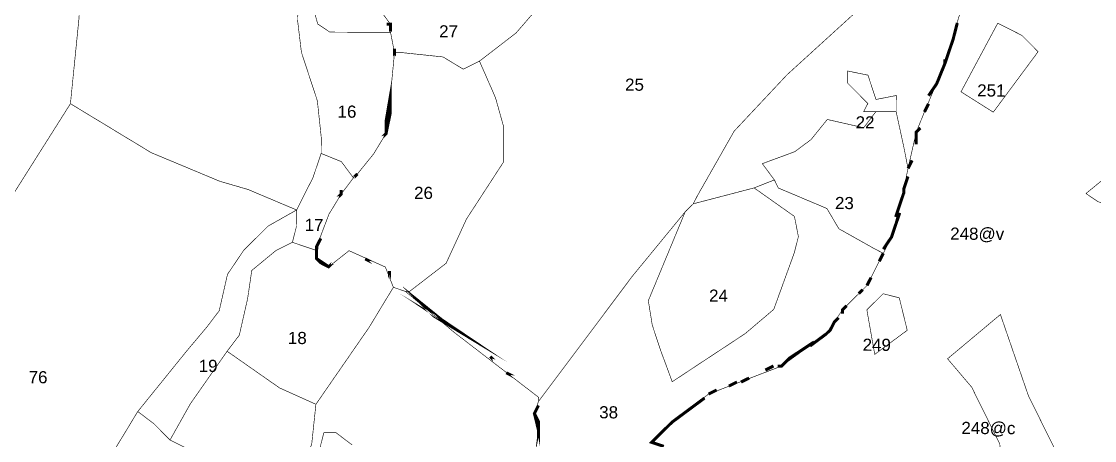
# Model space of a CAD drawing. Header units: metres. Extents: x 318080 to 326887, y 1838772 to 1852662.
# Drawn here: x 324744 to 325813, y 1840390 to 1840808 of the extents above; entities that cross this region are included whole.
import ezdxf

# ---------------------------------------------------------------- set-up
doc = ezdxf.new("R2010")
doc.units = ezdxf.units.M
doc.header["$MEASUREMENT"] = 0
for name, color, linetype in [('SURVEY NO.', 7, 'Continuous'), ('SURVEY PLOT BOUNDARY', 35, 'Continuous'), ('VILLAGE BOUNDARY', 212, 'Continuous')]:
    doc.layers.add(name, color=color, linetype=linetype)
doc.styles.add('PDF Arial', font='arial.ttf')

# ---------------------------------------------------------------- blocks, each defined once
blk = doc.blocks.new('22')
at = {"layer": 'SURVEY PLOT BOUNDARY', "lineweight": 18, "const_width": 0.6051104017541854}
for points in [[(325684.6430969267, 1840834.819380814), (325664.1443269352, 1840766.332375121), (325643.7426656933, 1840718.017163271), (325635.5781000382, 1840697.884206858), (325627.3359310208, 1840661.613730924), (325623.3992697013, 1840681.805027728), (325615.5066085453, 1840718.153094077), (325615.5842955451, 1840734.290529153), (325595.3962735526, 1840730.353263759), (325587.4454311889, 1840754.598253398), (325567.2962526963, 1840758.729705543), (325567.2379874465, 1840746.626629236), (325579.2808655337, 1840734.465296986), (325587.3094789393, 1840726.357742017), (325583.2368649656, 1840718.308443397), (325595.3380083028, 1840718.250187453), (325583.1591779659, 1840702.171008322), (325546.8945914545, 1840710.414493693), (325530.6625688939, 1840690.320374711), (325514.4693898331, 1840678.294973267), (325482.1413805991, 1840666.347162239), (325494.1649209785, 1840650.151470815), (325473.9574772361, 1840642.179846653), (325413.3739895086, 1840626.333691704), (325417.4465194402, 1840634.382990728), (325454.0607818973, 1840698.758046833), (325506.7710302187, 1840754.9866269), (325608.0607316801, 1840847.291411704)], [(325018.9434207148, 1840809.782950418), (325022.8217331469, 1840777.488661754), (325038.7235859585, 1840728.998681667), (325042.5824766407, 1840692.670034235), (325042.504789641, 1840676.53259916), (325034.3208018313, 1840652.365199936), (325018.030598063, 1840620.168004244), (324969.7230494221, 1840640.57282227), (324941.525835774, 1840648.777470614), (324873.088530795, 1840677.348183594), (324792.647190824, 1840726.148862321), (324801.1225044783, 1840810.831559034)], [(324707.6732372883, 1841509.241842073), (324760.1115811105, 1841508.989399377), (324816.7389857685, 1841540.992492361), (324828.5683082439, 1841484.453129207), (324824.4180072705, 1841460.266395513), (324820.0347293399, 1841387.667356188), (324835.9559198593, 1841343.211735275), (324855.755506853, 1841266.461825293), (324851.6829769215, 1841258.412526269), (324831.1453630254, 1841181.856718995), (324810.4912190344, 1841081.094843152), (324810.3164232849, 1841044.785614233), (324817.9566012871, 1840955.990799847), (324825.9657929427, 1840943.84888611), (324833.8972135564, 1840915.569537702), (324825.7327319434, 1840895.436580885), (324805.505866451, 1840883.430597954), (324801.1225044783, 1840810.831559034), (324792.647190824, 1840726.148862321), (324711.3512934512, 1840597.437671181)], [(325608.0607316801, 1840847.291411704), (325506.7710302187, 1840754.9866269), (325454.0607818973, 1840698.758046833), (325417.4465194402, 1840634.382990728), (325413.3739895086, 1840626.333691704), (325405.2676891033, 1840618.303811597), (325352.518597282, 1840554.006513993), (325259.1408946844, 1840429.388022012), (325259.1603164343, 1840433.42238078), (325174.7629770315, 1840498.379913096), (325126.5525371403, 1840538.956524965), (325130.5863076141, 1840538.937106047), (325167.025689875, 1840567.002849595), (325187.4079293669, 1840611.283702676), (325223.9833479195, 1840667.589957201), (325224.1581440736, 1840703.899270162), (325216.2266394177, 1840732.178618975), (325200.2666053984, 1840768.565522351), (325236.7059876593, 1840796.631265899), (325261.0442265832, 1840824.755265392)], [(325783.2137525873, 1840362.313769908), (325747.2599144795, 1840435.107079621), (325719.4122923303, 1840515.930185803), (325666.7603092587, 1840471.804682042), (325690.8266436834, 1840443.447658771), (325718.7907959276, 1840386.83062116)], [(325371.8909053724, 1840388.500627056), (325392.1566147693, 1840408.575411566), (325428.5959970301, 1840436.641155115), (325501.3388933446, 1840464.532130425), (325545.865238303, 1840496.593394906), (325553.9908764162, 1840508.657634186), (325562.1165985714, 1840520.721873061), (325586.4354997874, 1840544.811513381), (325602.7257035557, 1840577.008709073), (325610.8708474609, 1840593.107306717), (325623.2050517973, 1840641.461355998), (325627.3359310208, 1840661.613730924), (325635.5781000382, 1840697.884206858), (325643.7426656933, 1840718.017163271), (325664.1443269352, 1840766.332375121), (325684.6430969267, 1840834.819380814)], [(325254.815881599, 1840368.891974951), (325259.0049424348, 1840401.14751063), (325255.0489430029, 1840417.304364219), (325259.1408946844, 1840429.388022012), (325352.518597282, 1840554.006513993), (325405.2676891033, 1840618.303811597), (325368.5368965511, 1840529.722686922), (325372.4541365253, 1840505.497115392), (325380.4049788889, 1840481.252125753), (325392.3508322687, 1840448.918999254), (325465.1908373327, 1840496.981768408), (325493.5434249804, 1840521.051990214), (325513.98384568, 1840577.435920006), (325518.0953031536, 1840593.553936163), (325514.1586414295, 1840613.745148925), (325473.9574772361, 1840642.179846653), (325494.1649209785, 1840650.151470815), (325498.1597639103, 1840642.063334764), (325546.4673125512, 1840621.658516738), (325558.4713471386, 1840601.42846695), (325594.6776684002, 1840581.081905273), (325602.7257035557, 1840577.008709073), (325586.4354997874, 1840544.811513381), (325562.1165985714, 1840520.721873061), (325553.9908764162, 1840508.657634186), (325545.865238303, 1840496.593394906), (325501.3388933446, 1840464.532130425), (325428.5959970301, 1840436.641155115), (325392.1566147693, 1840408.575411566), (325371.8909053724, 1840388.500627056)], [(325073.3761664157, 1840385.903250405), (325057.2996023013, 1840398.084085211), (325045.1983749221, 1840398.14234156), (325041.0870010861, 1840382.024240956)], [(325033.0389659306, 1840386.097437156), (325037.2669543084, 1840426.421689968), (325090.0743113795, 1840502.822063879), (325114.4708155531, 1840543.049139678), (325126.5525371403, 1840538.956524965), (325174.7629770315, 1840498.379913096), (325259.1603164343, 1840433.42238078), (325259.1408946844, 1840429.388022012), (325255.0489430029, 1840417.304364219), (325259.0049424348, 1840401.14751063), (325254.815881599, 1840368.891974951)], [(325041.0870010861, 1840382.024240956), (325045.1983749221, 1840398.14234156), (325057.2996023013, 1840398.084085211), (325073.3761664157, 1840385.903250405)]]:
    blk.add_lwpolyline(points, dxfattribs=at)
for points in [[(325100.1422089334, 1840918.322263672), (325095.9530644601, 1840886.06681244), (325116.0828212028, 1840877.901001527), (325115.9857124531, 1840857.729207683), (325111.8937607716, 1840845.64554989), (325099.7343521847, 1840833.600729528), (325099.6760869349, 1840821.497653222), (325111.6995432722, 1840805.301962203), (325111.6801215223, 1840801.267603434), (325111.6606997723, 1840797.233244665), (325051.1548990447, 1840797.524524792), (325039.0925992074, 1840805.651498273), (325031.1610945516, 1840833.930847086), (325002.9833026534, 1840846.169854199), (325019.195903464, 1840862.229614411), (325031.4135773008, 1840886.37751108), (325031.4524208007, 1840894.446228617), (325027.5351808265, 1840918.671800148)], [(325208.8777872601, 1840881.48873085), (325245.045349064, 1840853.073451231), (325240.9338915904, 1840836.955435074), (325261.0442265832, 1840824.755265392), (325236.7059876593, 1840796.631265899), (325200.2666053984, 1840768.565522351), (325184.0928480877, 1840760.574479676), (325163.9825130949, 1840772.774649357), (325123.6647343597, 1840777.003194877), (325115.5972774543, 1840777.042032308), (325111.6606997723, 1840797.233244665), (325111.6801215223, 1840801.267603434), (325111.6995432722, 1840805.301962203), (325099.6760869349, 1840821.497653222), (325099.7343521847, 1840833.600729528), (325111.8937607716, 1840845.64554989), (325115.9857124531, 1840857.729207683), (325116.0828212028, 1840877.901001527), (325124.1696998582, 1840881.896522865), (325144.3771436006, 1840889.868147027), (325164.4680568434, 1840873.633618576), (325184.6755005859, 1840881.605242739), (325192.6652704916, 1840865.428970232)], [(325111.6606997723, 1840797.233244665), (325115.5972774543, 1840777.042032308), (325111.3499517732, 1840732.683504365), (325107.14138555, 1840696.393694364), (325094.9431334632, 1840676.280156465), (325078.7111945401, 1840656.185953036), (325074.6580023164, 1840652.171013186), (325062.634545979, 1840668.366704205), (325042.504789641, 1840676.53259916), (325042.5824766407, 1840692.670034235), (325038.7235859585, 1840728.998681667), (325022.8217331469, 1840777.488661754), (325018.9434207148, 1840809.782950418), (325018.9628424647, 1840813.817309186), (325031.1610945516, 1840833.930847086), (325039.0925992074, 1840805.651498273), (325051.1548990447, 1840797.524524792)], [(325712.3159233265, 1840717.687045714), (325680.1432884965, 1840738.014188877), (325716.7768882568, 1840806.423520113), (325740.9209937234, 1840794.203931513), (325756.9781364924, 1840777.988821981)], [(325680.1432884965, 1840738.014188877), (325712.3159233265, 1840717.687045714), (325756.9781364924, 1840777.988821981), (325740.9209937234, 1840794.203931513), (325716.7768882568, 1840806.423520113)], [(325163.9825130949, 1840772.774649357), (325184.0928480877, 1840760.574479676), (325200.2666053984, 1840768.565522351), (325216.2266394177, 1840732.178618975), (325224.1581440736, 1840703.899270162), (325223.9833479195, 1840667.589957201), (325187.4079293669, 1840611.283702676), (325167.025689875, 1840567.002849595), (325130.5863076141, 1840538.937106047), (325126.5525371403, 1840538.956524965), (325114.4708155531, 1840543.049139678), (325106.5004673974, 1840563.259770953), (325070.2747243858, 1840579.571973861), (325050.0284371435, 1840563.531632161), (325037.9661373062, 1840571.658605643), (325038.0049808061, 1840579.727323181), (325038.0244025561, 1840583.76168195), (325050.2809198927, 1840615.978296155), (325062.4791719795, 1840636.091834055), (325074.6580023164, 1840652.171013186), (325078.7111945401, 1840656.185953036), (325094.9431334632, 1840676.280156465), (325107.14138555, 1840696.393694364), (325111.3499517732, 1840732.683504365), (325115.5972774543, 1840777.042032308), (325123.6647343597, 1840777.003194877)], [(325615.5066085453, 1840718.153094077), (325595.3380083028, 1840718.250187453), (325583.2368649656, 1840718.308443397), (325587.3094789393, 1840726.357742017), (325579.2808655337, 1840734.465296986), (325567.2379874465, 1840746.626629236), (325567.2962526963, 1840758.729705543), (325587.4454311889, 1840754.598253398), (325595.3962735526, 1840730.353263759), (325615.5842955451, 1840734.290529153)], [(325018.030598063, 1840620.168004244), (324989.7168539152, 1840604.166499975), (324965.3979526992, 1840580.076859656), (324949.1465924308, 1840555.948381501), (324940.9043397759, 1840519.677990014), (324928.725509439, 1840503.598810883), (324908.4403786968, 1840479.489751646), (324859.7443950571, 1840419.207394296), (324810.9513022631, 1840338.753159061), (324798.869580676, 1840342.845773774), (324774.570185252, 1840322.790491819), (324709.7392878014, 1840262.585809332), (324636.9575479872, 1840226.626116483), (324632.9627050554, 1840234.714252534), (324540.7309697464, 1840348.122927506), (324532.7023563408, 1840356.230482474), (324609.8091092404, 1840452.686222383), (324691.0661627089, 1840573.328611944), (324711.3512934512, 1840597.437671181), (324792.647190824, 1840726.148862321), (324873.088530795, 1840677.348183594), (324941.525835774, 1840648.777470614), (324969.7230494221, 1840640.57282227)], [(325615.5066085453, 1840718.153094077), (325623.3992697013, 1840681.805027728), (325627.3359310208, 1840661.613730924), (325623.2050517973, 1840641.461355998), (325610.8708474609, 1840593.107306717), (325602.7257035557, 1840577.008709073), (325594.6776684002, 1840581.081905273), (325558.4713471386, 1840601.42846695), (325546.4673125512, 1840621.658516738), (325498.1597639103, 1840642.063334764), (325494.1649209785, 1840650.151470815), (325482.1413805991, 1840666.347162239), (325514.4693898331, 1840678.294973267), (325530.6625688939, 1840690.320374711), (325546.8945914545, 1840710.414493693), (325583.1591779659, 1840702.171008322), (325595.3380083028, 1840718.250187453)], [(325074.6580023164, 1840652.171013186), (325062.4791719795, 1840636.091834055), (325050.2809198927, 1840615.978296155), (325038.0244025561, 1840583.76168195), (325038.0049808061, 1840579.727323181), (325013.8414535897, 1840587.912553012), (325017.9529110632, 1840604.030569169), (325018.030598063, 1840620.168004244), (325034.3208018313, 1840652.365199936), (325042.504789641, 1840676.53259916), (325062.634545979, 1840668.366704205)], [(325804.7030322304, 1840636.55315685), (325829.0024276543, 1840656.608438805), (325865.3059417078, 1840656.433670568), (325889.4693848821, 1840648.248441142), (325885.3968549506, 1840640.199142117), (325885.3385897008, 1840628.096065811), (325853.0494243712, 1840624.217056362), (325848.8991233977, 1840600.030322667), (325820.6825720418, 1840604.200611838), (325828.8470536548, 1840624.333568655), (325816.7653320677, 1840628.426183369)], [(325804.7030322304, 1840636.55315685), (325816.7653320677, 1840628.426183369), (325828.8470536548, 1840624.333568655), (325820.6825720418, 1840604.200611838), (325848.8991233977, 1840600.030322667), (325853.0494243712, 1840624.217056362), (325885.3385897008, 1840628.096065811), (325885.3968549506, 1840640.199142117), (325889.4693848821, 1840648.248441142), (325865.3059417078, 1840656.433670568), (325829.0024276543, 1840656.608438805)], [(325405.2676891033, 1840618.303811597), (325413.3739895086, 1840626.333691704), (325473.9574772361, 1840642.179846653), (325514.1586414295, 1840613.745148925), (325518.0953031536, 1840593.553936163), (325513.98384568, 1840577.435920006), (325493.5434249804, 1840521.051990214), (325465.1908373327, 1840496.981768408), (325392.3508322687, 1840448.918999254), (325380.4049788889, 1840481.252125753), (325372.4541365253, 1840505.497115392), (325368.5368965511, 1840529.722686922)], [(325013.8414535897, 1840587.912553012), (324997.667780321, 1840579.921509932), (324973.3683008549, 1840559.866228381), (324969.1986621737, 1840531.645135513), (324960.9564095188, 1840495.374744026), (324948.7775791819, 1840479.295564895), (324912.2215823792, 1840427.023669139), (324891.8781859826, 1840390.811449553), (324875.8210436182, 1840407.026643128), (324859.7443950571, 1840419.207394296), (324908.4403786968, 1840479.489751646), (324928.725509439, 1840503.598810883), (324940.9043397759, 1840519.677990014), (324949.1465924308, 1840555.948381501), (324965.3979526992, 1840580.076859656), (324989.7168539152, 1840604.166499975), (325018.030598063, 1840620.168004244), (325017.9529110632, 1840604.030569169)], [(325038.0049808061, 1840579.727323181), (325037.9661373062, 1840571.658605643), (325050.0284371435, 1840563.531632161), (325070.2747243858, 1840579.571973861), (325106.5004673974, 1840563.259770953), (325114.4708155531, 1840543.049139678), (325090.0743113795, 1840502.822063879), (325037.2669543084, 1840426.421689968), (325001.0411272547, 1840442.733893281), (324948.7775791819, 1840479.295564895), (324960.9564095188, 1840495.374744026), (324969.1986621737, 1840531.645135513), (324973.3683008549, 1840559.866228381), (324997.667780321, 1840579.921509932), (325013.8414535897, 1840587.912553012)], [(325586.3189692877, 1840520.605360768), (325602.5314860563, 1840536.665121386), (325618.6469781172, 1840532.553087755), (325626.5590610232, 1840500.239380174), (325594.1727029017, 1840476.188577286)], [(325586.3189692877, 1840520.605360768), (325594.1727029017, 1840476.188577286), (325626.5590610232, 1840500.239380174), (325618.6469781172, 1840532.553087755), (325602.5314860563, 1840536.665121386)], [(325783.2137525873, 1840362.313769908), (325730.6588782654, 1840338.360059991), (325722.6108431099, 1840342.433256191), (325718.7907959276, 1840386.83062116), (325690.8266436834, 1840443.447658771), (325666.7603092587, 1840471.804682042), (325719.4122923303, 1840515.930185803), (325747.2599144795, 1840435.107079621)], [(325037.2669543084, 1840426.421689968), (325033.0389659306, 1840386.097437156), (325020.8212920938, 1840361.949540488), (325008.7007270068, 1840357.973437664), (324992.4492826962, 1840333.844959913), (324936.1908916917, 1840378.494767578), (324924.0702425625, 1840374.518665158), (324891.8781859826, 1840390.811449553), (324912.2215823792, 1840427.023669139), (324948.7775791819, 1840479.295564895), (325001.0411272547, 1840442.733893281)], [(324891.8781859826, 1840390.811449553), (324924.0702425625, 1840374.518665158), (324895.6206302073, 1840330.276649104), (324903.5132073211, 1840293.928583158), (324887.3589558024, 1840289.971898847), (324879.2138118972, 1840273.873301203), (324875.1024384658, 1840257.755284642), (324858.928681155, 1840249.764241966), (324790.4525322716, 1840270.266153367), (324826.9891073243, 1840318.503690355), (324810.9513022631, 1840338.753159061), (324859.7443950571, 1840419.207394296), (324875.8210436182, 1840407.026643128)]]:
    blk.add_lwpolyline(points, close=True, dxfattribs=at)
at = {"layer": 'VILLAGE BOUNDARY', "lineweight": 50, "const_width": 3.025552008770927}
for points in [[(325111.6606997723, 1840797.233244665), (325111.6801215223, 1840801.267603434), (325111.6995432722, 1840805.301962203), (325107.6657727984, 1840805.32138112), (325111.6995432722, 1840805.301962203), (325111.6801215223, 1840801.267603434)], [(325115.5778557044, 1840773.007673539), (325115.5972774543, 1840777.042032308), (325115.6166992042, 1840781.076391077), (325115.5972774543, 1840777.042032308)], [(325103.0882773684, 1840692.378754109), (325107.14138555, 1840696.393694364), (325107.1996507999, 1840708.49677067), (325111.3499517732, 1840732.683504365), (325111.2722647735, 1840716.54606929), (325107.14138555, 1840696.393694364)], [(325074.6580023164, 1840652.171013186), (325078.7111945401, 1840656.185953036)], [(325058.4260637979, 1840632.076893799), (325062.4791719795, 1840636.091834055), (325062.4985937295, 1840640.126192824), (325062.4791719795, 1840636.091834055)], [(325054.0815453251, 1840567.546572417), (325050.0284371435, 1840563.531632161), (325041.980401988, 1840567.604828361), (325037.9661373062, 1840571.658605643), (325038.0049808061, 1840579.727323181), (325038.0244025561, 1840583.76168195), (325042.0969324876, 1840591.810980974), (325038.0244025561, 1840583.76168195), (325038.0049808061, 1840579.727323181), (325037.9855590562, 1840575.692964412), (325037.9661373062, 1840571.658605643), (325050.0284371435, 1840563.531632161)], [(325094.4187458102, 1840567.352385666), (325086.3707106547, 1840571.425581866)], [(325110.4759726214, 1840551.137275729), (325110.5148161212, 1840559.205993266)], [(325174.7823987814, 1840502.414271864), (325162.7200989441, 1840510.541245346), (325142.6291857014, 1840526.775773796), (325154.6720637886, 1840514.614441546)], [(325214.964225267, 1840469.945214963), (325210.9499605853, 1840473.998992245)], [(325235.0551385098, 1840453.710686513), (325227.0071033543, 1840457.783882713)], [(325258.9272550304, 1840385.009991513), (325259.0049424348, 1840401.14751063), (325255.0489430029, 1840417.304364219), (325259.1214729344, 1840425.353663243), (325255.0489430029, 1840417.304364219), (325259.0437859346, 1840409.216228168), (325259.0049424348, 1840401.14751063)]]:
    blk.add_lwpolyline(points, close=True, dxfattribs=at)
for points in [[(325676.4396877717, 1840806.617706864), (325672.3283143403, 1840790.499690302), (325664.1443269352, 1840766.332375121)], [(325647.8541231669, 1840734.135179428), (325655.9797612801, 1840746.199418708), (325664.1443269352, 1840766.332375121), (325664.1637486852, 1840770.36673389)], [(325647.815279667, 1840726.066461891), (325643.7426656933, 1840718.017163271)], [(325639.6312922619, 1840701.899146709), (325635.5781000382, 1840697.884206858), (325635.5586782882, 1840693.84984809), (325635.5198347883, 1840685.781130552)], [(325627.3359310208, 1840661.613730924), (325631.4084609523, 1840669.663029948)], [(325627.2970875209, 1840653.545013386), (325623.2050517973, 1840641.461355998), (325623.1856300474, 1840637.426997229), (325615.0016426423, 1840613.259682048)], [(325602.7451253057, 1840581.043067842), (325610.8708474609, 1840593.107306717), (325619.054834866, 1840617.274621899)], [(325602.7257035557, 1840577.008709073), (325598.6531736242, 1840568.959410049)], [(325590.5080297189, 1840552.860812405), (325586.4354997874, 1840544.811513381)], [(325578.3291993821, 1840536.781633274), (325582.3823075637, 1840540.79657353)], [(325562.0971768215, 1840516.687514293), (325562.1165985714, 1840520.721873061), (325566.1697907951, 1840524.736812912)], [(325558.0440686399, 1840512.672574037), (325553.9908764162, 1840508.657634186), (325549.9183464846, 1840500.608335162), (325545.865238303, 1840496.593394906), (325529.6720592423, 1840484.567993463)], [(325497.3052069129, 1840464.551548938), (325501.3388933446, 1840464.532130425), (325509.4451937499, 1840472.562010532), (325533.7251674239, 1840488.582933718)], [(325493.2715204812, 1840464.570967452), (325485.1846418259, 1840460.575446114)], [(325448.8034407726, 1840444.612779277), (325456.890319428, 1840448.608300614)], [(325469.0108845151, 1840452.584403439), (325460.9240058596, 1840448.588882101)], [(325428.5959970301, 1840436.641155115), (325436.6828756856, 1840440.636676452)], [(325424.5428888486, 1840432.626214859), (325408.3497097879, 1840420.600813415), (325392.1566147693, 1840408.575411566), (325375.9440139586, 1840392.515651353), (325371.8909053724, 1840388.500627056), (325383.9726269596, 1840384.408012343)]]:
    blk.add_lwpolyline(points, dxfattribs=at)
at = {"layer": 'SURVEY NO.', "char_height": 12.10220803508371, "attachment_point": 7, "rotation": 359.72417532255724, "style": 'PDF Arial'}
for s, insert in [('27', (325160.0426025866, 1840792.273554522)), ('25', (325345.3412084521, 1840738.933631636)), ('251', (325696.255363689, 1840733.209848458)), ('16', (325058.811166375, 1840712.071846024)), ('22', (325575.0883882341, 1840701.517538561)), ('26', (325135.063361468, 1840631.015632023)), ('23', (325554.5313525882, 1840620.927372519)), ('17', (325025.9975293502, 1840599.265066181)), ('248@v', (325669.3370503965, 1840588.099069886)), ('24', (325429.0393644525, 1840528.739099603)), ('18', (325009.3188905831, 1840486.380695113)), ('249', (325582.0876484882, 1840479.588884806)), ('19', (324920.4410804579, 1840458.567394665)), ('76', (324750.9665563621, 1840447.279902793)), ('38', (325319.5656755859, 1840412.266999618)), ('248@c', (325680.5059497365, 1840394.391593041))]:
    blk.add_mtext(s, dxfattribs=dict(at, insert=insert))

msp = doc.modelspace()

# ---------------------------------------------------------------- block references
msp.add_blockref('22', (0, 0))

doc.saveas('drawing.dxf')
